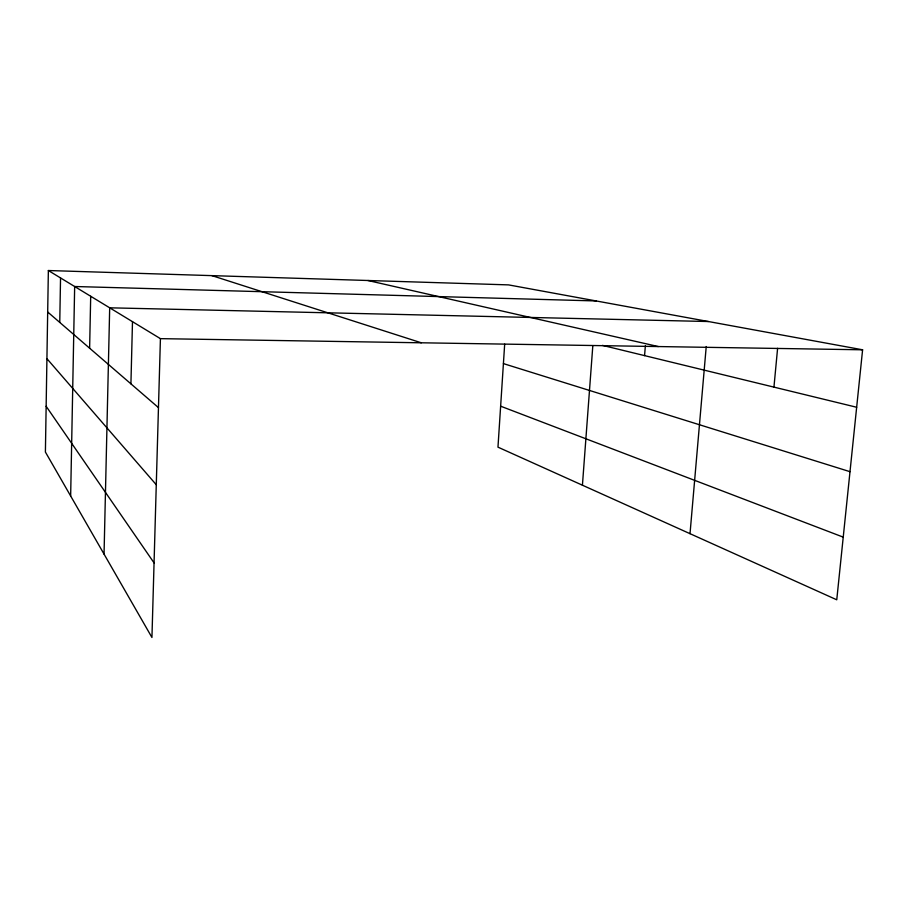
<?xml version="1.0" encoding="UTF-8"?>
<svg xmlns="http://www.w3.org/2000/svg" width="908" height="908" viewBox="0 0 908 908"><rect width="100%" height="100%" fill="white"/><g stroke="black" fill="none" stroke-linecap="round" stroke-linejoin="round"><path stroke-width="1.36" d="M48.362 270.527L45.4 452.036L151.942 637.473L160.421 338.65L48.362 270.527L508.537 284.885L862.6 349.796L836.756 599.791L497.97 447.156L504.678 344.155M59.758 322.419L60.541 277.927M70.654 495.984L74.66 286.508L596.159 300.945M89.62 348.195L90.698 296.269M104.045 554.107L109.686 307.812L708.399 321.523M130.922 383.846L132.489 321.67M582.425 485.201L592.81 345.857M644.567 355.618L645.361 345.744M690.012 533.677L706.231 346.527M773.945 387.114L777.6 348.309M160.421 338.65L862.6 349.796M367.91 280.504L658.289 346.55M602.515 345.381L856.664 407.261M503.418 363.609L850.001 471.683M211.893 275.623L421.301 342.793M500.637 406.194L843.237 537.139M47.681 312L158.469 407.624M46.921 358.671L156.278 484.747M46.149 406.285L154.065 562.892"/></g></svg>
